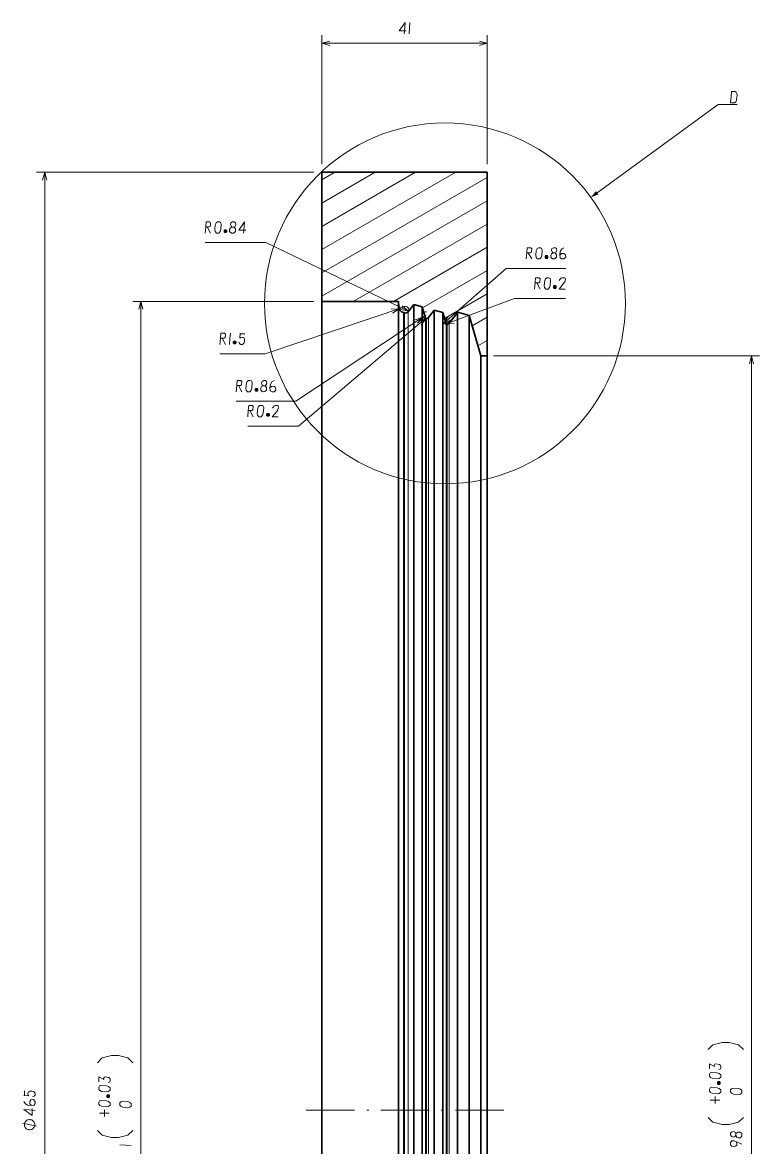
# Model space of a CAD drawing. Extents: x -214 to 8941, y -1198 to 2514.
# Drawn here: x 399.2 to 581.9, y -430.6 to -151.8 of the extents above; entities that cross this region are included whole.
import ezdxf

# ---------------------------------------------------------------- set-up
doc = ezdxf.new("R2010")
doc.units = 0
doc.linetypes.add('DASHDOT', pattern=[18.5, 12, -3, 0.5, -3])

msp = doc.modelspace()

# ---------------------------------------------------------------- linework, layer by layer
at = {"color": 7, "lineweight": 13}
for p, q in [((473.3802, -186.8996), (473.3802, -154.9211)), ((514.3802, -186.8996), (514.3802, -154.9211)), ((473.3802, -156.9211), (514.3802, -156.9211)), ((471.3802, -188.8996), (402.6581, -188.8996)), ((404.6581, -653.8996), (404.6581, -188.8996)), ((473.3802, -208.0687), (506.582, -188.8996)), ((473.3802, -202.2952), (496.582, -188.8996)), ((473.3802, -196.5217), (486.582, -188.8996)), ((473.3802, -190.7482), (476.582, -188.8996)), ((473.3802, -213.8422), (514.3802, -190.1708)), ((473.3802, -219.6157), (514.3802, -195.9443)), ((481.1564, -220.8996), (514.3802, -201.7178)), ((459.4992, -206.34), (444.4342, -206.34)), ((494.8269, -223.3065), (459.4992, -206.34)), ((491.1564, -220.8996), (514.3802, -207.4913)), ((498.344, -222.5234), (514.3802, -213.2648)), ((503.6007, -226.3314), (519.0167, -212.7325)), ((519.0167, -212.7325), (533.8017, -212.7325)), ((503.7903, -225.1524), (514.3802, -219.0383)), ((504.1722, -226.4823), (521.1041, -220.1813)), ((521.1041, -220.1813), (533.7191, -220.1813)), ((471.3802, -220.8996), (426.4731, -220.8996)), ((428.4731, -621.8996), (428.4731, -220.8996)), ((493.9729, -222.2311), (459.2943, -233.909)), ((492.4749, -620.4896), (492.4749, -222.3096)), ((499.1481, -224.3488), (466.9298, -245.6439)), ((499.2619, -224.9989), (467.5959, -251.8444)), ((493.572, -619.1227), (493.572, -223.6765)), ((493.8452, -619.0469), (493.8452, -223.7523)), ((494.7361, -619.345), (494.7361, -223.4542)), ((499.0696, -617.7452), (499.0696, -225.054)), ((499.2964, -617.6033), (499.2964, -225.1959)), ((499.8304, -617.9269), (499.8304, -224.8723)), ((510.6259, -226.9794), (514.3802, -224.8118)), ((504.1674, -616.3315), (504.1674, -226.4677)), ((504.3942, -616.1896), (504.3942, -226.6096)), ((504.9279, -616.5132), (504.9279, -226.286)), ((512.0463, -231.9328), (514.3802, -230.5853)), ((459.2943, -233.909), (448.1143, -233.909)), ((515.8802, -234.4115), (581.8504, -234.4115)), ((579.8504, -608.3877), (579.8504, -234.4115)), ((466.9298, -245.6439), (452.1448, -245.6439)), ((467.5959, -251.8444), (454.981, -251.8444))]:
    msp.add_line(p, q, dxfattribs=at)
at = {"color": 7, "lineweight": 35}
for p, q in [((473.3802, -188.8996), (514.3802, -188.8996)), ((473.3802, -220.8996), (473.3802, -188.8996)), ((514.3802, -234.4115), (514.3802, -188.8996)), ((473.3802, -621.8996), (473.3802, -220.8996)), ((473.3802, -220.8996), (492.4011, -220.8996)), ((492.4011, -621.8996), (492.4011, -220.8996)), ((492.4749, -222.3096), (492.4011, -220.8996)), ((494.7361, -223.4542), (496.1377, -221.6277)), ((496.1377, -621.1715), (496.1377, -221.6277)), ((498.2556, -222.215), (496.1377, -221.6277)), ((498.2556, -620.5842), (498.2556, -222.215)), ((499.0696, -225.054), (498.2556, -222.215)), ((499.8304, -224.8723), (501.2353, -223.0414)), ((501.2353, -619.7578), (501.2353, -223.0414)), ((503.3534, -223.6287), (501.2353, -223.0414)), ((493.8452, -223.7523), (493.572, -223.6765)), ((503.3534, -619.1705), (503.3534, -223.6287)), ((503.4305, -223.8979), (503.3534, -223.6287)), ((504.1674, -226.4677), (503.4305, -223.8979)), ((504.9279, -226.286), (506.7842, -223.8669)), ((506.7842, -223.8669), (506.9892, -223.5975)), ((506.9892, -619.2017), (506.9892, -223.5975)), ((507.3145, -223.6895), (506.9892, -223.5975)), ((509.6172, -224.3281), (507.3145, -223.6895)), ((509.8871, -224.403), (509.6172, -224.3281)), ((509.8871, -618.3962), (509.8871, -224.403)), ((509.9643, -224.6721), (509.8871, -224.403)), ((512.757, -234.4115), (509.9643, -224.6721)), ((512.757, -608.3877), (512.757, -234.4115)), ((512.757, -234.4115), (513.8802, -234.4115)), ((513.8802, -234.4115), (514.3802, -234.4115)), ((514.3802, -608.3877), (514.3802, -234.4115))]:
    msp.add_line(p, q, dxfattribs=at)
at = {"color": 7, "linetype": 'DASHDOT', "lineweight": 13}
msp.add_line((518.4802, -421.3996), (469.2802, -421.3996), dxfattribs=at)
at = {"color": 7, "lineweight": 13}
for points in [[(493.7752, -154.5711), (493.9152, -152.9961), (494.0202, -151.7711), (492.5502, -153.8011), (494.3002, -153.8011)], [(495.2102, -151.7711), (495.1052, -153.1711), (495.0002, -154.5711)], [(475.3121, -156.4034), (473.3802, -156.9211), (475.3121, -157.4387)], [(512.4484, -157.4387), (514.3802, -156.9211), (512.4484, -156.4034)], [(574.6451, -171.7147), (575.6602, -171.7147), (575.9752, -171.3997), (576.1151, -171.0847), (576.1851, -170.7697), (576.2902, -169.7897), (576.2551, -169.3697), (576.0801, -169.0547), (575.8002, -168.9147), (574.7852, -168.9147)], [(574.8901, -168.9147), (574.7852, -170.1047), (574.6451, -171.7147)], [(541.6153, -193.9663), (571.6451, -172.1347), (576.2902, -172.1347)], [(405.1758, -190.8315), (404.6581, -188.8996), (404.1405, -190.8315)], [(444.4342, -203.99), (444.5742, -202.415), (444.6792, -201.19), (445.5892, -201.19), (445.7992, -201.47), (445.7292, -202.275), (445.4492, -202.45), (444.5742, -202.45)], [(444.9592, -202.45), (445.7992, -203.99)], [(449.8092, -203.5), (449.1093, -203.5)], [(449.1792, -203.29), (449.7392, -203.29)], [(451.5942, -202.485), (451.8042, -202.38), (452.0492, -201.925), (451.9442, -201.435), (451.6642, -201.19), (451.2442, -201.19), (450.8242, -201.435), (450.7192, -201.855), (450.8593, -202.24), (451.0692, -202.485)], [(453.9742, -203.99), (454.1142, -202.415), (454.2192, -201.19), (452.7492, -203.22), (454.4992, -203.22)], [(449.1792, -203.71), (449.7392, -203.71)], [(524.0167, -210.3825), (524.1567, -208.8075), (524.2617, -207.5825), (525.1718, -207.5825), (525.3817, -207.8625), (525.3117, -208.6675), (525.0317, -208.8425), (524.1567, -208.8425)], [(524.5417, -208.8425), (525.3817, -210.3825)], [(531.1767, -208.8775), (531.3867, -208.7725), (531.6317, -208.3175), (531.5267, -207.8275), (531.2467, -207.5825), (530.8267, -207.5825), (530.4067, -207.8275), (530.3017, -208.2475), (530.4417, -208.6325), (530.6517, -208.8775)], [(533.3817, -207.5825), (532.8568, -207.8975), (532.4717, -208.4925), (532.3317, -209.4025), (532.4367, -210.1375), (532.8917, -210.3825), (533.3817, -210.3825), (533.8017, -209.9625), (533.7318, -209.3325), (533.3117, -209.0175), (532.7517, -209.0525), (532.3667, -209.4375)], [(529.3917, -209.8925), (528.6917, -209.8925)], [(528.7617, -209.6825), (529.3217, -209.6825)], [(528.7617, -210.1025), (529.3217, -210.1025)], [(526.1041, -217.8313), (526.2441, -216.2563), (526.3491, -215.0313), (527.2591, -215.0313), (527.4691, -215.3113), (527.399, -216.1163), (527.1191, -216.2913), (526.2441, -216.2913)], [(526.6291, -216.2913), (527.4691, -217.8313)], [(531.4791, -217.3413), (530.7791, -217.3413)], [(530.8491, -217.1313), (531.4091, -217.1313)], [(533.649, -217.8313), (532.1791, -217.8313), (533.2991, -216.5013), (533.579, -216.0813), (533.7191, -215.4863), (533.649, -215.1363), (533.4741, -215.0313), (532.8791, -215.0313), (532.5641, -215.1713), (532.2141, -215.7313)], [(530.8491, -217.5513), (531.4091, -217.5513)], [(428.9907, -222.8315), (428.4731, -220.8996), (427.9554, -222.8315)], [(490.8857, -223.8169), (492.5513, -222.7098), (490.5553, -222.8357)], [(492.8614, -222.9368), (494.8269, -223.3065), (493.3096, -222.0035)], [(497.1044, -226.32), (498.4306, -224.823), (496.5336, -225.4564)], [(497.9705, -226.7723), (499.1093, -225.1282), (497.301, -225.9826)], [(504.707, -224.6652), (503.6007, -226.3314), (505.3919, -225.4416)], [(505.8022, -225.3234), (504.1722, -226.4823), (506.1633, -226.2937)], [(448.1143, -231.5589), (448.2542, -229.9839), (448.3593, -228.759), (449.2693, -228.759), (449.4792, -229.039), (449.4092, -229.8439), (449.1292, -230.019), (448.2542, -230.019)], [(448.6393, -230.019), (449.4792, -231.5589)], [(450.6892, -228.759), (450.5843, -230.159), (450.4792, -231.5589)], [(452.0893, -231.069), (451.3893, -231.069)], [(451.4593, -230.8589), (452.0193, -230.8589)], [(451.4593, -231.2789), (452.0193, -231.2789)], [(452.7892, -230.929), (452.9293, -231.3139), (453.2443, -231.5589), (453.6642, -231.5589), (454.0843, -231.1389), (454.2242, -230.7189), (454.2242, -230.2639), (454.0143, -229.879), (453.6292, -229.739), (453.2443, -229.8089), (452.9993, -230.019), (453.1393, -228.759)], [(453.1393, -228.899), (454.2943, -228.899)], [(580.368, -236.3434), (579.8504, -234.4115), (579.3328, -236.3434)], [(452.1448, -243.2939), (452.2848, -241.7189), (452.3898, -240.4939), (453.2998, -240.4939), (453.5098, -240.7739), (453.4398, -241.5789), (453.1598, -241.7539), (452.2848, -241.7539)], [(452.6698, -241.7539), (453.5098, -243.2939)], [(456.8898, -242.5939), (457.4498, -242.5939)], [(459.3048, -241.7889), (459.5148, -241.6839), (459.7598, -241.2289), (459.6548, -240.7389), (459.3748, -240.4939), (458.9548, -240.4939), (458.5348, -240.7389), (458.4298, -241.1589), (458.5698, -241.5439), (458.7798, -241.7889)], [(461.5098, -240.4939), (460.9848, -240.8089), (460.5998, -241.4039), (460.4598, -242.3139), (460.5648, -243.0489), (461.0198, -243.2939), (461.5098, -243.2939), (461.9298, -242.8739), (461.8598, -242.2439), (461.4398, -241.9289), (460.8798, -241.9639), (460.4948, -242.3489)], [(457.5198, -242.8039), (456.8198, -242.8039)], [(456.8898, -243.0139), (457.4498, -243.0139)], [(454.981, -249.4944), (455.1209, -247.9194), (455.226, -246.6944), (456.136, -246.6944), (456.3459, -246.9744), (456.2759, -247.7794), (455.9959, -247.9544), (455.1209, -247.9544)], [(455.506, -247.9544), (456.3459, -249.4944)], [(462.5259, -249.4944), (461.0559, -249.4944), (462.1759, -248.1644), (462.4559, -247.7444), (462.5959, -247.1494), (462.5259, -246.7994), (462.351, -246.6944), (461.756, -246.6944), (461.4409, -246.8344), (461.0909, -247.3944)], [(460.356, -249.0044), (459.6559, -249.0044)], [(459.726, -248.7944), (460.2859, -248.7944)], [(459.726, -249.2144), (460.2859, -249.2144)], [(577.8504, -406.3513), (576.6837, -405.1846), (574.3504, -404.6013), (572.6004, -404.6013), (570.2671, -405.1846), (569.1004, -406.3513)], [(426.4731, -409.5888), (425.3064, -408.4221), (422.9731, -407.8388), (421.2231, -407.8388), (418.8897, -408.4221), (417.7231, -409.5888)], [(571.7954, -411.2863), (572.0054, -411.2163), (572.1804, -411.1113), (572.2504, -410.9013), (572.2504, -410.4813), (572.1454, -410.3063), (571.9354, -410.0613), (570.9904, -409.8513), (570.7454, -409.9913), (570.6054, -410.2713), (570.6754, -410.5513), (569.4504, -409.8513), (569.4504, -411.1113)], [(420.4181, -414.5238), (420.6281, -414.4538), (420.803, -414.3488), (420.873, -414.1388), (420.873, -413.7188), (420.7681, -413.5438), (420.558, -413.2988), (419.613, -413.0888), (419.368, -413.2288), (419.2281, -413.5088), (419.2981, -413.7888), (418.0731, -413.0888), (418.0731, -414.3488)], [(571.5504, -414.9263), (571.5504, -414.3663)], [(571.7604, -414.2963), (571.7604, -414.9963)], [(571.9704, -414.9263), (571.9704, -414.3663)], [(401.6781, -418.0588), (402.0631, -417.9188), (402.3081, -417.6038), (402.3081, -417.1838), (401.8881, -416.7638), (401.4681, -416.6238), (401.0131, -416.6238), (400.6281, -416.8338), (400.4881, -417.2188), (400.5581, -417.6038), (400.7681, -417.8488), (399.5081, -417.7088)], [(399.6481, -417.7088), (399.6481, -416.5538)], [(420.1731, -418.1638), (420.1731, -417.6038)], [(420.3831, -417.5338), (420.3831, -418.2338)], [(420.593, -418.1638), (420.593, -417.6038)], [(570.8504, -419.6862), (570.8504, -418.0063)], [(399.5081, -419.1788), (399.8231, -419.7038), (400.4181, -420.0888), (401.3281, -420.2288), (402.0631, -420.1237), (402.3081, -419.6688), (402.3081, -419.1788), (401.8881, -418.7588), (401.2581, -418.8288), (400.9431, -419.2487), (400.9781, -419.8088), (401.3631, -420.1938)], [(402.3081, -421.4538), (400.7331, -421.3138), (399.5081, -421.2088), (401.5381, -422.6788), (401.5381, -420.9288)], [(569.6604, -418.8463), (570.8504, -418.8463), (572.0404, -418.8463)], [(418.2831, -422.0838), (419.4731, -422.0838), (420.6631, -422.0838)], [(419.4731, -422.9238), (419.4731, -421.2438)], [(569.1004, -423.1862), (570.2671, -424.3529), (572.6004, -424.9362), (574.3504, -424.9362), (576.6837, -424.3529), (577.8504, -423.1863)], [(402.6581, -425.3121), (399.1581, -424.6121)], [(417.7231, -426.4238), (418.8897, -427.5904), (421.2231, -428.1738), (422.9731, -428.1738), (425.3064, -427.5904), (426.4731, -426.4238)], [(575.9954, -427.1413), (575.8904, -426.9313), (575.4354, -426.6862), (574.9454, -426.7913), (574.7004, -427.0713), (574.7004, -427.4913), (574.9454, -427.9113), (575.3654, -428.0163), (575.7504, -427.8763), (575.9954, -427.6663)], [(576.0654, -429.1363), (576.2054, -429.5213), (576.2054, -430.0113), (575.9254, -430.2913), (575.4704, -430.3963), (574.9454, -430.2563), (574.7004, -429.9763), (574.7004, -429.3463), (575.0154, -428.9963), (575.5404, -428.9263), (577.5004, -429.7663)], [(423.3231, -429.9238), (424.7231, -430.0288), (426.123, -430.1338)]]:
    msp.add_lwpolyline(points, dxfattribs=at)
for points in [[(447.8142, -203.99), (448.1292, -203.605), (448.3042, -203.115), (448.4092, -201.715), (448.2692, -201.365), (447.9892, -201.19), (447.4642, -201.19), (447.1492, -201.435), (446.9392, -201.89), (446.7992, -203.08), (446.9042, -203.605), (447.2192, -203.99)], [(449.3192, -203.85), (449.5992, -203.85), (449.8092, -203.64), (449.8092, -203.36), (449.5992, -203.15), (449.3192, -203.15), (449.1093, -203.36), (449.1093, -203.64)], [(450.9292, -203.99), (451.5592, -203.955), (451.9442, -203.57), (451.9442, -202.94), (451.5942, -202.485), (451.0692, -202.485), (450.7192, -202.695), (450.5092, -203.045), (450.5092, -203.57)], [(527.3967, -210.3825), (527.7117, -209.9975), (527.8867, -209.5075), (527.9917, -208.1075), (527.8517, -207.7575), (527.5717, -207.5825), (527.0468, -207.5825), (526.7318, -207.8275), (526.5217, -208.2825), (526.3817, -209.4725), (526.4867, -209.9975), (526.8018, -210.3825)], [(530.5117, -210.3825), (531.1417, -210.3475), (531.5267, -209.9625), (531.5267, -209.3325), (531.1767, -208.8775), (530.6517, -208.8775), (530.3017, -209.0875), (530.0917, -209.4375), (530.0917, -209.9625)], [(528.9017, -210.2425), (529.1817, -210.2425), (529.3917, -210.0325), (529.3917, -209.7525), (529.1817, -209.5425), (528.9017, -209.5425), (528.6917, -209.7525), (528.6917, -210.0325)], [(529.4841, -217.8313), (529.7991, -217.4463), (529.9741, -216.9563), (530.079, -215.5563), (529.9391, -215.2063), (529.6591, -215.0313), (529.134, -215.0313), (528.8191, -215.2763), (528.6091, -215.7313), (528.4691, -216.9213), (528.574, -217.4463), (528.889, -217.8313)], [(530.9891, -217.6913), (531.269, -217.6913), (531.4791, -217.4813), (531.4791, -217.2013), (531.269, -216.9913), (530.9891, -216.9913), (530.7791, -217.2013), (530.7791, -217.4813)], [(451.5992, -231.4189), (451.8792, -231.4189), (452.0893, -231.209), (452.0893, -230.929), (451.8792, -230.7189), (451.5992, -230.7189), (451.3893, -230.929), (451.3893, -231.209)], [(455.5248, -243.2939), (455.8398, -242.9089), (456.0148, -242.4189), (456.1198, -241.0189), (455.9798, -240.6689), (455.6998, -240.4939), (455.1748, -240.4939), (454.8598, -240.7389), (454.6498, -241.1939), (454.5098, -242.3839), (454.6148, -242.9089), (454.9298, -243.2939)], [(457.0298, -243.1539), (457.3098, -243.1539), (457.5198, -242.9439), (457.5198, -242.6639), (457.3098, -242.4539), (457.0298, -242.4539), (456.8198, -242.6639), (456.8198, -242.9439)], [(458.6398, -243.2939), (459.2698, -243.2589), (459.6548, -242.8739), (459.6548, -242.2439), (459.3048, -241.7889), (458.7798, -241.7889), (458.4298, -241.9989), (458.2198, -242.3489), (458.2198, -242.8739)], [(458.361, -249.4944), (458.6759, -249.1094), (458.851, -248.6194), (458.9559, -247.2194), (458.8159, -246.8694), (458.5359, -246.6944), (458.011, -246.6944), (457.696, -246.9394), (457.486, -247.3944), (457.3459, -248.5844), (457.451, -249.1094), (457.766, -249.4944)], [(459.8659, -249.3544), (460.1459, -249.3544), (460.356, -249.1444), (460.356, -248.8644), (460.1459, -248.6544), (459.8659, -248.6544), (459.6559, -248.8644), (459.6559, -249.1444)], [(572.2504, -412.5813), (571.8654, -412.2663), (571.3754, -412.0913), (569.9754, -411.9863), (569.6254, -412.1263), (569.4504, -412.4062), (569.4504, -412.9313), (569.6954, -413.2463), (570.1504, -413.4563), (571.3404, -413.5963), (571.8654, -413.4913), (572.2504, -413.1763)], [(420.873, -415.8188), (420.488, -415.5038), (419.998, -415.3288), (418.5981, -415.2238), (418.248, -415.3638), (418.0731, -415.6438), (418.0731, -416.1688), (418.3181, -416.4838), (418.773, -416.6938), (419.963, -416.8338), (420.488, -416.7288), (420.873, -416.4138)], [(572.1104, -414.7863), (572.1104, -414.5063), (571.9004, -414.2963), (571.6204, -414.2963), (571.4104, -414.5063), (571.4104, -414.7863), (571.6204, -414.9963), (571.9004, -414.9963)], [(420.7331, -418.0238), (420.7331, -417.7438), (420.523, -417.5338), (420.243, -417.5338), (420.0331, -417.7438), (420.0331, -418.0238), (420.243, -418.2338), (420.523, -418.2338)], [(572.2504, -416.2913), (571.8654, -415.9763), (571.3754, -415.8013), (569.9754, -415.6963), (569.6254, -415.8363), (569.4504, -416.1163), (569.4504, -416.6413), (569.6954, -416.9563), (570.1504, -417.1663), (571.3404, -417.3063), (571.8654, -417.2013), (572.2504, -416.8863)], [(577.5004, -416.5013), (577.1154, -416.1863), (576.6254, -416.0113), (575.2254, -415.9062), (574.8754, -416.0463), (574.7004, -416.3263), (574.7004, -416.8513), (574.9454, -417.1663), (575.4004, -417.3763), (576.5904, -417.5163), (577.1154, -417.4113), (577.5004, -417.0963)], [(420.873, -419.5288), (420.488, -419.2138), (419.998, -419.0388), (418.5981, -418.9338), (418.248, -419.0738), (418.0731, -419.3538), (418.0731, -419.8788), (418.3181, -420.1938), (418.773, -420.4038), (419.963, -420.5438), (420.488, -420.4388), (420.873, -420.1238)], [(426.123, -419.7388), (425.738, -419.4238), (425.248, -419.2487), (423.8481, -419.1438), (423.498, -419.2838), (423.3231, -419.5638), (423.3231, -420.0888), (423.5681, -420.4038), (424.023, -420.6138), (425.213, -420.7538), (425.738, -420.6488), (426.123, -420.3338)], [(400.9081, -423.6788), (400.7914, -423.6788), (400.5581, -423.7371), (400.3831, -423.7954), (400.2664, -423.8538), (400.0914, -423.9704), (399.9164, -424.1454), (399.7998, -424.3204), (399.7415, -424.4371), (399.6831, -424.6121), (399.6248, -424.8454), (399.6248, -424.9621), (399.6248, -425.0788), (399.6831, -425.3121), (399.7415, -425.4871), (399.7998, -425.6038), (399.9164, -425.7788), (400.0914, -425.9538), (400.2664, -426.0704), (400.3831, -426.1288), (400.5581, -426.1871), (400.7914, -426.2454), (400.9081, -426.2454), (401.0248, -426.2454), (401.2581, -426.1871), (401.4331, -426.1288), (401.5498, -426.0704), (401.7248, -425.9538), (401.8998, -425.7788), (402.0164, -425.6038), (402.0748, -425.4871), (402.1331, -425.3121), (402.1914, -425.0788), (402.1914, -424.9621), (402.1914, -424.8454), (402.1331, -424.6121), (402.0748, -424.4371), (402.0164, -424.3204), (401.8998, -424.1454), (401.7248, -423.9704), (401.5498, -423.8538), (401.4331, -423.7954), (401.2581, -423.7371), (401.0248, -423.6788)], [(577.5004, -427.8063), (577.4654, -427.1763), (577.0804, -426.7913), (576.4504, -426.7913), (575.9954, -427.1413), (575.9954, -427.6663), (576.2054, -428.0163), (576.5554, -428.2263), (577.0804, -428.2263)]]:
    msp.add_lwpolyline(points, close=True, dxfattribs=at)
msp.add_circle((503.8802, -221.3996), 44.7214, dxfattribs=at)
at = {"color": 7, "lineweight": 35}
for centre, radius, start, end in [((493.9729, -222.2311), 1.5, 183.000005, 254.499996), ((494.0697, -222.9428), 0.84, 254.499996, 322.500001), ((499.2619, -224.9989), 0.2, 196, 279.928668), ((499.1481, -224.3488), 0.86, 279.928668, 322.500001), ((504.3597, -226.4126), 0.2, 196, 279.949329), ((504.2457, -225.7625), 0.86, 279.949329, 322.499973)]:
    msp.add_arc(centre, radius, start, end, dxfattribs=at)
at = {"color": 7, "lineweight": 13}
for centre, radius, start, end in [((494.0697, -222.9428), 0.84, 334.346829, 110.765321), ((499.1481, -224.3488), 0.86, 80.217273, 279.928661), ((504.2457, -225.7625), 0.86, 88.170536, 279.949315)]:
    msp.add_arc(centre, radius, start, end, dxfattribs=at)
msp.add_solid([(541.3109, -193.5476), (540.0527, -195.1023), (541.9197, -194.385)], dxfattribs=at)

doc.saveas('drawing.dxf')
